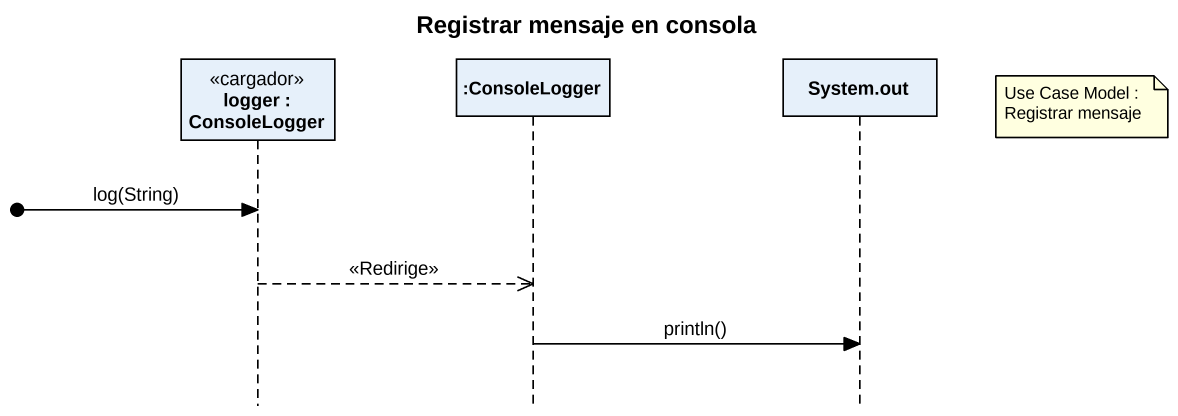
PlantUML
@startuml
title Registrar mensaje en consola
hide footbox
participant "logger : ConsoleLogger" as logger <<cargador>>
participant ":ConsoleLogger" as ConsoleLogger
participant "System.out" as System_out

note right of System_out : Use Case Model : Registrar mensaje
[o-> logger : log(String)
logger -->> ConsoleLogger : <<Redirige>>
ConsoleLogger -> System_out : println()
@enduml
